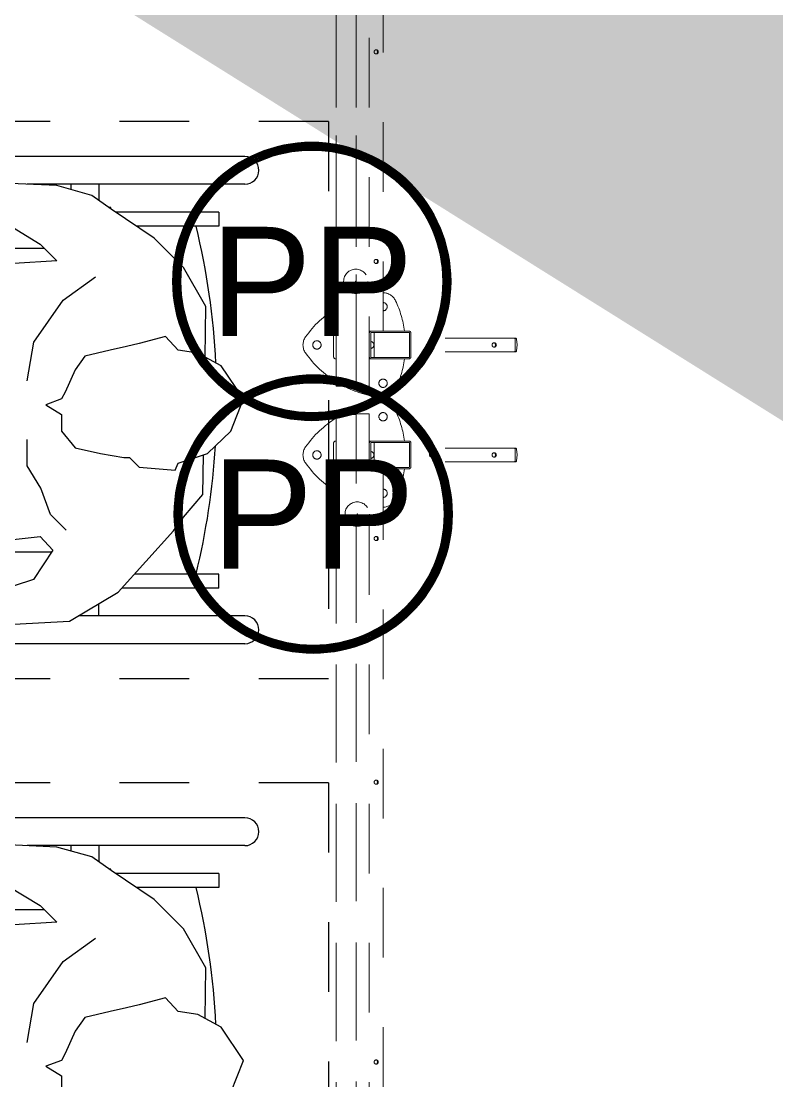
# Model space of a CAD drawing. Header units: millimetres. Extents: x 27226 to 29883, y -11902 to -11358.
# Drawn here: x 27257.012 to 27258.098, y -11885.133 to -11883.611 of the extents above; entities that cross this region are included whole.
import ezdxf
from ezdxf.enums import TextEntityAlignment as Align

# ---------------------------------------------------------------- set-up
doc = ezdxf.new("R2010")
doc.units = ezdxf.units.MM
doc.header["$MEASUREMENT"] = 0
for name, pattern in [('ACAD_ISO03W100', [30, 12, -18]), ('AXES', [50.800000000000004, 31.75, -6.35, 6.35, -6.35]), ('FANTOME', [2.5, 1.25, -0.25, 0.25, -0.25, 0.25, -0.25])]:
    doc.linetypes.add(name, pattern=pattern)
for name, color, linetype, lineweight in [('Ar2-Maçon', 7, 'Continuous', 35), ('CO', 5, 'Continuous', 15), ('TF', 11, 'FANTOME', 15), ('TR', 250, 'Continuous', 15), ('TROUS PLATINES PERCE', 10, 'Continuous', 15), ('TXT', 250, 'Continuous', 15), ('TXT PLATINE PERCEE', 10, 'Continuous', 15), ('VP 320', 15, 'FANTOME', 15)]:
    doc.layers.add(name, color=color, linetype=linetype, lineweight=lineweight)
for name, color, linetype in [('attribut', 7, 'Continuous'), ('EMPLACEMENT 800 x 1300', 252, 'ACAD_ISO03W100'), ('FAUTEUIL_ROULANT', 252, 'Continuous'), ('SILHOUETTE_HANDICAPE', 31, 'Continuous')]:
    doc.layers.add(name, color=color, linetype=linetype)
doc.styles.add('ARIAL', font='arial.ttf')
doc.styles.add('CALIBRI', font='calibri.ttf')
doc.styles.add('ROMANS', font='romans.shx')
doc.dimstyles.get("Standard").update_dxf_attribs({"dimscale": 50, "dimtxt": 2.5, "dimasz": 2.5, "dimexe": 0.18, "dimexo": 0.0625, "dimgap": 0.8, "dimtad": 1, "dimdsep": 46, "dimtxsty": 'CALIBRI', "dimblk": 'ARCHTICK', "dimcen": 0.09, "dimadec": 0, "dimazin": 0, "dimtfac": 1, "dimtdec": 4, "dimtofl": 0, "dimtmove": 0, "dimatfit": 3, "dimfxl": 1, "dimtolj": 1, "dimarcsym": 0})

# ---------------------------------------------------------------- blocks, each defined once
blk = doc.blocks.new('_ARCHTICK')
at = {"color": 0, "linetype": 'ByBlock', "const_width": 0.15}
blk.add_lwpolyline([(-0.5, -0.5), (0.5, 0.5)], dxfattribs=at)
blk = doc.blocks.new('Ptfr250d')
at = {"layer": 'TF'}
for p, q in [((-23.15778677716935, 438.000014051795), (-23.15778677716935, 404.000012204051)), ((-19.44064741388047, 441.0000126808882), (-20.1504642273494, 441.0000126808882)), ((31.10591302260673, 441.0000126808882), (28.11321968778884, 441.0000126808882)), ((28.11321968778884, 438.000014051795), (28.11321968778884, 404.000012204051)), ((30.1083510611943, 438.000014051795), (30.1083510611943, 404.000012204051)), ((84.97437256023022, 441.0000126808882), (31.10591302260673, 441.0000126808882)), ((84.97437256023022, 439.0000123530626), (31.10591302260673, 439.0000123530626)), ((34.98384336575782, 404.000012204051), (34.98384336575782, 438.000014051795)), ((85.97193638428962, 404.000012204051), (85.97193638428962, 438.000014051795)), ((87.96706496372553, 404.000012204051), (87.96706496372553, 438.000014051795)), ((237.354208776801, 431.0000129044056), (87.96706496372553, 431.0000129044056)), ((87.96706496372553, 428.5000129602849), (87.96706496372553, 413.5000132955611)), ((237.3890774939946, 431.0000129044056), (237.354208776801, 431.0000129044056)), ((237.3890774939946, 431.0000129044056), (238.1575005744389, 431.0000129044056)), ((237.5285970662526, 413.0000127479434), (237.5285970662526, 429.0000135079026)), ((237.5285970662526, 428.5000129602849), (237.5285970662526, 413.5000132955611)), ((240.8212917540941, 421.000013127923), (239.722435424178, 429.4686047360301)), ((237.354208776801, 411.0000133514404), (87.96706496372553, 411.0000133514404)), ((237.354208776801, 411.0000133514404), (237.3890774939946, 411.0000133514404)), ((238.1575005744389, 411.0000133514404), (237.3890774939946, 411.0000133514404)), ((238.1575005744389, 411.0000133514404), (238.4624975417528, 411.0568882897496)), ((239.722435424178, 412.5314215198159), (240.8212917540941, 421.000013127923)), ((-19.44064741388047, 401.0000135749578), (-20.1504642273494, 401.0000135749578)), ((28.11321968778884, 401.0000135749578), (30.60713017925536, 401.0000135749578)), ((30.60713017925536, 401.0000135749578), (45.57059312805268, 401.0000135749578)), ((31.10591302260673, 403.0000139027834), (84.97437256023022, 403.0000139027834)), ((31.10591302260673, 401.0000135749578), (84.97437256023022, 401.0000135749578)), ((47.89620245441711, -401.0000135749578), (47.89620245441711, 401.0000135749578)), ((-23.15778677716935, -403.999974951148), (-23.15778677716935, -438.000014051795)), ((-19.44064741388047, -401.0000135749578), (-20.1504642273494, -401.0000135749578)), ((28.11321968778884, -401.0000135749578), (30.60713017925536, -401.0000135749578)), ((28.11321968778884, -403.999974951148), (28.11321968778884, -438.000014051795)), ((30.1083510611943, -403.999974951148), (30.1083510611943, -438.000014051795)), ((30.60713017925536, -401.0000135749578), (45.57059312805268, -401.0000135749578)), ((84.97437256023022, -401.0000135749578), (31.10591302260673, -401.0000135749578)), ((84.97437256023022, -402.9999878257513), (31.10591302260673, -402.9999878257513)), ((34.98384336575782, -438.000014051795), (34.98384336575782, -403.999974951148)), ((85.97193638428962, -438.000014051795), (85.97193638428962, -403.999974951148)), ((87.96706496372553, -438.000014051795), (87.96706496372553, -403.999974951148)), ((237.354208776801, -411.0000040382147), (87.96706496372553, -411.0000040382147)), ((87.96706496372553, -413.5000016540289), (87.96706496372553, -428.4999873489141)), ((237.3890774939946, -411.0000040382147), (237.354208776801, -411.0000040382147)), ((237.3890774939946, -411.0000040382147), (238.1575005744389, -411.0000040382147)), ((237.5285970662526, -429.0000107139349), (237.5285970662526, -412.9999782890081)), ((237.5285970662526, -413.5000016540289), (237.5285970662526, -428.4999873489141)), ((240.8212917540941, -420.9999945014715), (239.722435424178, -412.531366571784)), ((239.722435424178, -429.4685628265142), (240.8212917540941, -420.9999945014715)), ((-19.44064741388047, -440.9999754279852), (-20.1504642273494, -440.9999754279852)), ((31.10591302260673, -440.9999754279852), (28.11321968778884, -440.9999754279852)), ((31.10591302260673, -439.0000011771917), (84.97437256023022, -439.0000011771917)), ((31.10591302260673, -440.9999754279852), (84.97437256023022, -440.9999754279852)), ((237.354208776801, -430.9999849647284), (87.96706496372553, -430.9999849647284)), ((237.354208776801, -430.9999849647284), (237.3890774939946, -430.9999849647284)), ((238.1575005744389, -430.9999849647284), (237.3890774939946, -430.9999849647284)), ((238.1575005744389, -430.9999849647284), (238.4624975417528, -430.9431221336126))]:
    blk.add_line(p, q, dxfattribs=at)
at = {"layer": 'TF', "flags": 128}
for points in [[(238.5370629523686, 430.942720733583), (238.4850429986409, 430.9638794511557), (238.1575005744389, 431.0000129044056)], [(238.4691583608083, 411.0329104587436), (238.4131299947194, 411.022063344717), (238.1575005744389, 411.0000133514404)], [(238.5370629523686, -411.0572841018438), (238.4850429986409, -411.0361244529486), (238.1575005744389, -411.0000040382147)], [(238.4691583608083, -430.9670832008123), (238.4131299947194, -430.9779312461615), (238.1575005744389, -430.9999849647284)]]:
    blk.add_lwpolyline(points, dxfattribs=at)
at = {"layer": 'TF'}
for centre, radius in [((47.84221334203903, 476.000013127923), 5.999999999999091), ((-47.15778665796279, 421.000013127923), 6.000000000000909), ((117.89555954768, 421.0057379266964), 3.094275690258397), ((207.6032412119039, 421.0057354877099), 3.094278127568183), ((38.09441293315103, 300.9984963303887), 2.99824499934328), ((38.09441293315103, -0.001510166517618927), 2.99824499934328), ((38.09441814115416, -301.001478538119), 2.998250191957049), ((-47.15778665796279, -420.999986872077), 6.000000000000909), ((117.8954652824978, -420.9942690467069), 3.094252868864014), ((207.6031469470036, -420.9942714858444), 3.09425530642671), ((47.84221334203903, -475.999986872077), 5.999999999999091)]:
    blk.add_circle(centre, radius, dxfattribs=at)
for centre, radius, start, end in [((59.38695163709599, 346.5136469819117), 150, 95.09490242047605, 117.1381723862478), ((47.84221334203903, 476.000013127923), 20.0000000000001, 25.02899948761648, 95.09490242047585), ((59.38695163709599, 346.5136469819117), 149.9999999999997, 121.6748948636945, 145.0422632232515), ((-69.94997655185944, 421.000013127923), 149.9999999999997, 7.662255660765396, 25.02899948761548), ((-47.15778665796279, 421.000013127923), 19.99999999999974, 145.0422632232491, 214.9577367767517), ((31.10957039226378, 438.0036619879102), 2.996352925084079, 90.06993565272388, 180.0697552658818), ((31.10712850418349, 438.0012349035223), 0.998778189141509, 90.06972717508636, 180.0700352386218), ((84.97071539048011, 438.0036631175244), 2.996351795227577, 359.9302231074886, 89.9300681435497), ((84.97315580511349, 438.0012317727105), 0.998781321503175, 359.9301445823353, 89.93019998609037), ((228.4373332527684, 429.1219311952518), 9.112511180642459, 356.0865879627304, 11.89385559521859), ((230.2563433600735, 429.4975686190846), 7.289254766825269, 356.0860207375228, 11.89493482660563), ((238.4011820223332, 429.0254592267847), 1.393588351790043, 18.54134048819756, 94.76708125416175), ((238.0039593823458, 429.3000191346109), 1.727040231043629, 6.654138344273612, 72.02027323132411), ((29.84221334203903, 421.000013127923), 4.999999999999729, 0, 86.94886074258737), ((29.84221334203903, 421.000013127923), 5.000000000000183, 273.0511392574115, 0), ((117.7836297931372, 421.000013127923), 3.100005367035708, 270.1057282903133, 89.89427170968672), ((115.4361099697326, 421.000013127923), 4.256411690535451, 314.522499623098, 45.47750037690204), ((115.5406678025556, 421.000013127923), 4.256480599138381, 315.1312566879722, 44.86874331202781), ((207.4920726246692, 421.000013127923), 3.100004061177104, 270.091721037434, 89.90827896256604), ((205.1437535655659, 421.000013127923), 4.256445921819279, 314.5229681515938, 45.47703184840621), ((205.2483482063144, 421.000013127923), 4.256483831055556, 315.1312999933547, 44.86870000664523), ((228.4373332527684, 412.8780950605942), 9.112511180642459, 348.1061444047814, 3.913412037269588), ((230.2563433600735, 412.5024576367614), 7.289254766825285, 348.1050651733944, 3.913979262477201), ((238.401182022335, 412.9745670290595), 1.393588351788963, 265.2329187457575, 341.4586595117846), ((238.0967261552287, 412.6443521115471), 1.629058038475716, 282.9752053914579, 354.9122503702181), ((59.38695163709644, 495.4863792739325), 149.9999999999999, 214.9577367767509, 238.3251051363073), ((31.10957039226378, 403.9963642679359), 2.996352925084079, 179.9302447341182, 269.9300643472761), ((31.10712850418349, 403.9987913523219), 0.9987781891415087, 179.9299647613782, 269.9302728249136), ((-69.94997655185944, 421.000013127923), 149.9999999999997, 334.9710005123839, 352.3377443392346), ((84.97315580511349, 403.9987944831355), 0.9987813215031748, 270.0698000139096, 0.06985541766467245), ((84.97071539048011, 403.9963631383216), 2.996351795227577, 270.0699318564503, 0.06977689251134753), ((47.84221334203903, 366.000013127923), 5.999999999999939, 0, 89.48444660137591), ((47.84221334203903, 366.000013127923), 5.999999999999939, 270.515553398624, 0), ((47.84221334203903, 366.000013127923), 20.00000000000004, 270.154664120317, 334.9710005123835), ((37.97934693539537, 301.0000120848417), 3.000006321434556, 270.0931773803176, 89.90682261968246), ((35.63103946135379, 301.0000120848417), 4.256418029395657, 317.0282608863544, 42.97173911364568), ((35.73648067957583, 301.0009709509359), 4.255188585212874, 359.9871391040915, 42.21118262639413), ((35.73643302536766, 300.9990716086231), 4.255236236979357, 317.7890650756778, 0.01271345676268083), ((37.97936560727976, 9.313225746154785e-06), 2.999995115271368, 270.0928211205805, 89.90717887941942), ((35.63028908007254, 9.313225746154785e-06), 4.256974723525346, 317.0350350828833, 42.9649649171209), ((35.736559957606, 0.0009875955183815677), 4.255109312443155, 359.9868272603539, 42.21159473352932), ((35.736559957606, -0.0009689690687082475), 4.255109312443088, 317.7884052664707, 0.01317273964607499), ((37.97931581561716, -300.9999897330999), 3.000024998631203, 270.0937711400292, 89.90622885997084), ((35.63034067278932, -300.9999897330999), 4.256916657709859, 317.0348553371568, 42.96514466284325), ((35.73649667372956, -300.9990060767923), 4.255172597555851, 359.986755095327, 42.21126584773927), ((35.73611548190638, -301.0008263072887), 4.255553757913087, 317.790715617848, 0.01126343909605157), ((47.84221334203903, -365.999986872077), 20.00000000000004, 25.02899948761648, 89.84533587968171), ((47.84221334203903, -365.999986872077), 6.000000000000166, 0, 89.48444660137591), ((-69.94997655185944, -420.999986872077), 149.9999999999999, 7.662255660765372, 25.02899948761604), ((59.38695163709599, -495.4863530180883), 149.9999999999999, 121.6748948636945, 145.0422632232516), ((47.84221334203903, -365.999986872077), 5.999999999999939, 270.515553398624, 0), ((-47.15778665796279, -420.999986872077), 19.99999999999968, 145.0422632232483, 214.9577367767517), ((31.10951490606203, -403.9963088710902), 2.996297461066778, 90.06887592861672, 180.0701035093519), ((31.10713181243045, -403.9987685619344), 0.9987814798145145, 90.0699167253891, 180.0692053553201), ((84.97077087664002, -403.996307741525), 2.99629633126132, 359.9298748644271, 89.93112786729307), ((84.973152496681, -403.9987716929718), 0.9987846124040053, 359.9309744753935, 89.9300104260987), ((29.84221334203903, -420.999986872077), 5.000000000000069, 0, 86.94886074258848), ((29.84221334203903, -420.999986872077), 4.999999999999842, 273.0511392574126, 0), ((117.7836596850648, -420.9999945014715), 3.09998319314631, 270.105176564794, 89.89482343520608), ((115.4361334386049, -420.9999945014715), 4.256391748383196, 314.522320532428, 45.47767946757207), ((115.5407329807185, -420.9999945014715), 4.256433420444042, 315.1306510494969, 44.86934895050307), ((207.4913421594501, -420.9999945014715), 3.099983197717331, 270.1052225782289, 89.89477742177105), ((205.1437770355933, -420.9999945014715), 4.256425978748312, 314.5227890534738, 45.47721094652626), ((205.2484133849412, -420.9999945014715), 4.256436651998477, 315.1306943514188, 44.86930564858556), ((228.4376768065758, -412.8780612034352), 9.112169944194687, 356.0863011686664, 11.89414979764627), ((230.2566209937977, -412.5024227000067), 7.288977813281008, 356.0858680246323, 11.89518755999998), ((238.4015848240397, -412.9739792391883), 1.393037071016827, 18.52583040428194, 94.7855971856954), ((238.0040480315074, -412.6999169210103), 1.726947446932728, 6.653133307518029, 72.02236636821841), ((59.38695163709599, -346.5136207260675), 149.9999999999997, 214.9577367767509, 238.3251051363075), ((31.10954884731473, -438.0036462728294), 2.996331361058134, 179.9305447357375, 269.930475826306), ((31.10713181243227, -438.0012204410086), 0.9987814798143984, 179.9307946447842, 269.9300832745587), ((-69.94997655185944, -420.999986872077), 149.9999999999997, 334.9710005123839, 352.3377443392346), ((84.973152496681, -438.0012173099713), 0.998784612404005, 270.0699895739013, 0.06902552460645131), ((84.97073693549464, -438.0036474025146), 2.996330231131746, 270.0695203760047, 0.06947689229260795), ((228.4371745905592, -429.121892767238), 9.112668598214437, 348.106285477106, 3.913263556586778), ((230.2563714506105, -429.4975488946329), 7.289225586168476, 348.1050828502389, 3.913861565130446), ((238.4015937715467, -429.026051258068), 1.39299646788136, 265.2138936877679, 341.4779955136584), ((238.0966867543593, -429.3556271636699), 1.629097238279951, 282.9763097794481, 354.9123913646161), ((59.38695163709599, -346.5136207260675), 149.9999999999999, 242.8618276137545, 264.9050975795255), ((47.84221334203903, -475.999986872077), 19.99999999999999, 264.9050975795237, 334.9710005123835)]:
    blk.add_arc(centre, radius, start, end, dxfattribs=at)
for centre, major_axis, ratio, start_param, end_param in [((-20.1504609637168, 438.000013127923), (-3.007325694243264, 5.524185229775388e-16), 0.9975640502599081, 4.712388980384704, 6.283185307179586), ((33.98140153266559, 438.000013127923), (-1.002441898081088, 1.841395076591796e-16), 0.9975640502597947, 3.141592653588884, 4.712388980384704), ((-20.1504609637168, 404.000013127923), (-3.007325694243264, 5.524185229775388e-16), 0.9975640502598703, 0, 1.570796326794897), ((33.98140153266559, 404.000013127923), (-1.002441898081088, 1.841395076591796e-16), 0.9975640502599081, 1.570796326794897, 3.141592653588884), ((-20.1504609637168, -403.999986872077), (-3.007325694243264, 5.524185229775388e-16), 0.9975640502599081, 4.712388980384704, 6.283185307179586), ((33.98140153266559, -403.999986872077), (-1.002441898081088, 1.841395076591796e-16), 0.9975640502599081, 3.141592653588884, 4.712388980384704), ((-20.1504609637168, -437.999986872077), (-3.007325694243264, 5.524185229775388e-16), 0.9975640502599081, 0, 1.570796326794897), ((33.98140153266559, -437.999986872077), (-1.002441898081088, 1.841395076591796e-16), 0.9975640502599081, 1.570796326794897, 3.141592653588884)]:
    blk.add_ellipse(centre, major_axis=major_axis, ratio=ratio, start_param=start_param, end_param=end_param, dxfattribs=at)
at = {"layer": 'VP 320'}
for p, q in [((-19.44064741388047, 480.0000134855509), (-19.44064741388047, -480.0000097602606)), ((-19.37786882177261, 480.0000134855509), (-19.44064741388047, 480.0000134855509)), ((-19.37786882177261, -480.0000097602606), (-19.37786882177261, 480.0000134855509)), ((9.096722850647893, 480.0000134855509), (-19.37786882177261, 480.0000134855509)), ((-19.37786882177261, 480.0000134855509), (-19.37786882177261, 479.1000131517649)), ((-19.37786882177261, 479.1000131517649), (-19.37786882177261, -479.0999796241522)), ((-19.37786882177261, 479.1000131517649), (9.096722850647893, 479.1000131517649)), ((9.096722850647893, 480.0000134855509), (9.096722850647893, -480.0000097602606)), ((9.159501442759392, 480.0000134855509), (9.096722850647893, 480.0000134855509)), ((9.096722850647893, 479.1000131517649), (9.096722850647893, 480.0000134855509)), ((9.096722850647893, -479.0999796241522), (9.096722850647893, 479.1000131517649)), ((9.159501442759392, -480.0000097602606), (9.159501442759392, 480.0000134855509)), ((9.159501442759392, 480.0000134855509), (28.11321968778884, 480.0000134855509)), ((28.11321968778884, -480.0000097602606), (28.11321968778884, 480.0000134855509)), ((-19.44064741388047, -480.0000097602606), (-19.37786882177261, -480.0000097602606)), ((9.096722850647893, -479.0999796241522), (-19.37786882177261, -479.0999796241522)), ((-19.37786882177261, -479.0999796241522), (-19.37786882177261, -480.0000097602606)), ((-19.37786882177261, -480.0000097602606), (9.096722850647893, -480.0000097602606)), ((9.096722850647893, -480.0000097602606), (9.096722850647893, -479.0999796241522)), ((9.096722850647893, -480.0000097602606), (9.159501442759392, -480.0000097602606)), ((9.159501442759392, -480.0000097602606), (28.11321968778884, -480.0000097602606))]:
    blk.add_line(p, q, dxfattribs=at)
at = {"layer": 'attribut', "style": 'ROMANS', "flags": 3}
for tag, p in [('ORDRE', (247.8962024544171, 0)), ('TYPE', (147.8962024544171, 0))]:
    blk.add_attdef(tag, text='', height=50, rotation=90, dxfattribs=at).set_placement(p, align=Align.CENTER)
blk = doc.blocks.new('Ptfr350d')
at = {"layer": 'TF'}
for p, q in [((-23.15778677716844, 688.000014051795), (-23.15778677716844, 654.000012204051)), ((-19.44064741387956, 691.0000126808882), (-20.15046422734849, 691.0000126808882)), ((31.10591302260764, 691.0000126808882), (28.11321968778975, 691.0000126808882)), ((28.11321968778975, 688.000014051795), (28.11321968778975, 654.000012204051)), ((30.10835106119521, 688.000014051795), (30.10835106119521, 654.000012204051)), ((84.97437256023295, 691.0000126808882), (31.10591302260764, 691.0000126808882)), ((84.97437256023295, 689.0000123530626), (31.10591302260764, 689.0000123530626)), ((34.98384336575873, 654.000012204051), (34.98384336575873, 688.000014051795)), ((85.97193638429053, 654.000012204051), (85.97193638429053, 688.000014051795)), ((87.96706496372826, 654.000012204051), (87.96706496372826, 688.000014051795)), ((237.3542087768019, 681.0000129044056), (87.96706496372826, 681.0000129044056)), ((87.96706496372826, 678.500012960285), (87.96706496372826, 663.5000132955611)), ((237.3890774939955, 681.0000129044056), (237.3542087768019, 681.0000129044056)), ((237.3890774939955, 681.0000129044056), (238.1575005744398, 681.0000129044056)), ((237.5285970662535, 663.0000127479434), (237.5285970662535, 679.0000135079026)), ((237.5285970662535, 678.500012960285), (237.5285970662535, 663.5000132955611)), ((240.8212917540968, 671.000013127923), (239.7224354241789, 679.4686047360301)), ((239.7224354241789, 662.5314215198159), (240.8212917540968, 671.000013127923)), ((237.3542087768019, 661.0000133514404), (87.96706496372826, 661.0000133514404)), ((237.3542087768019, 661.0000133514404), (237.3890774939955, 661.0000133514404)), ((238.1575005744398, 661.0000133514404), (237.3890774939955, 661.0000133514404)), ((238.1575005744398, 661.0000133514404), (238.4624975417555, 661.0568882897496)), ((-19.44064741387956, 651.0000135749578), (-20.15046422734849, 651.0000135749578)), ((28.11321968778975, 651.0000135749578), (30.60713017925627, 651.0000135749578)), ((30.60713017925627, 651.0000135749578), (45.57059312805541, 651.0000135749578)), ((31.10591302260764, 653.0000139027834), (84.97437256023295, 653.0000139027834)), ((31.10591302260764, 651.0000135749578), (84.97437256023295, 651.0000135749578)), ((47.89620245441802, -651.0000135749578), (47.89620245441802, 651.0000135749578)), ((-23.15778677716844, -654.0000345557928), (-23.15778677716844, -687.9999544471502)), ((-19.44064741387956, -651.0000135749578), (-20.15046422734849, -651.0000135749578)), ((28.11321968778975, -651.0000135749578), (30.60713017925627, -651.0000135749578)), ((28.11321968778975, -654.0000345557928), (28.11321968778975, -687.9999544471502)), ((30.10835106119521, -654.0000345557928), (30.10835106119521, -687.9999544471502)), ((30.60713017925627, -651.0000135749578), (45.57059312805541, -651.0000135749578)), ((84.97437256023295, -651.0000135749578), (31.10591302260764, -651.0000135749578)), ((84.97437256023295, -652.9999878257513), (31.10591302260764, -652.9999878257513)), ((34.98384336575873, -687.9999544471502), (34.98384336575873, -654.0000345557928)), ((85.97193638429053, -687.9999544471502), (85.97193638429053, -654.0000345557928)), ((87.96706496372826, -687.9999544471502), (87.96706496372826, -654.0000345557928)), ((237.3542087768019, -661.0000040382147), (87.96706496372826, -661.0000040382147)), ((87.96706496372826, -663.4999420493841), (87.96706496372826, -678.4999277442694)), ((237.3890774939955, -661.0000040382147), (237.3542087768019, -661.0000040382147)), ((237.3890774939955, -661.0000040382147), (238.1575005744398, -661.0000040382147)), ((237.5285970662535, -679.0000107139349), (237.5285970662535, -662.9999782890081)), ((237.5285970662535, -663.4999420493841), (237.5285970662535, -678.4999277442694)), ((240.8212917540968, -670.9999945014715), (239.7224354241789, -662.531366571784)), ((237.3542087768019, -680.9999849647284), (87.96706496372826, -680.9999849647284)), ((237.3542087768019, -680.9999849647284), (237.3890774939955, -680.9999849647284)), ((238.1575005744398, -680.9999849647284), (237.3890774939955, -680.9999849647284)), ((238.1575005744398, -680.9999849647284), (238.4624975417555, -680.9431221336126)), ((239.7224354241789, -679.468622431159), (240.8212917540968, -670.9999945014715)), ((-19.44064741387956, -690.9999754279852), (-20.15046422734849, -690.9999754279852)), ((31.10591302260764, -690.9999754279852), (28.11321968778975, -690.9999754279852)), ((31.10591302260764, -689.0000011771917), (84.97437256023295, -689.0000011771917)), ((31.10591302260764, -690.9999754279852), (84.97437256023295, -690.9999754279852))]:
    blk.add_line(p, q, dxfattribs=at)
at = {"layer": 'TF', "flags": 128}
for points in [[(238.5370629523695, 680.942720733583), (238.4850429986418, 680.9638794511557), (238.1575005744398, 681.0000129044056)], [(238.4691583608092, 661.0329104587436), (238.4131299947203, 661.022063344717), (238.1575005744398, 661.0000133514404)], [(238.5370629523695, -661.0572244971991), (238.4850429986418, -661.0361244529486), (238.1575005744398, -661.0000040382147)], [(238.4691583608092, -680.9670832008123), (238.4131299947203, -680.9779312461615), (238.1575005744398, -680.9999849647284)]]:
    blk.add_lwpolyline(points, dxfattribs=at)
at = {"layer": 'TF'}
for centre, radius in [((47.84221334203994, 726.0000131279212), 6), ((-47.15778665796006, 671.0000131279212), 5.999999999999545), ((117.8955595476809, 671.0057379266964), 3.094275690258625), ((207.6032412119066, 671.0057354877081), 3.09427812756841), ((38.09441293315376, 550.9984963303887), 2.99824499934419), ((38.09441293315376, 200.9984948402725), 2.99824499934419), ((38.09440772563266, -201.001516044711), 2.998239807526275), ((38.09440772247126, -551.0014803708018), 2.99823977418466), ((-47.15778665796006, -670.9999868720788), 5.999999999999545), ((117.8958065803336, -670.994286485793), 3.094330094545795), ((207.6034882438171, -670.9942889243848), 3.094332531198169), ((47.84221334203994, -725.9999868720788), 6)]:
    blk.add_circle(centre, radius, dxfattribs=at)
for centre, radius, start, end in [((59.38695163709872, 596.5136469819117), 150, 95.09490242047605, 117.1381723862478), ((47.84221334203994, 726.0000131279212), 20.00000000000014, 25.02899948761648, 95.09490242047713), ((-69.94997655185648, 671.0000131279212), 150.0000000000001, 7.662255660765361, 25.028999487616), ((59.38695163709872, 596.5136469819117), 150.0000000000001, 121.6748948636947, 145.0422632232516), ((31.10957039226651, 688.0036619879083), 2.99635292508392, 90.0699356527326, 180.0697552658818), ((31.10712850418622, 688.0012349035205), 0.9987781891425133, 90.06972717511245, 180.0700352386217), ((84.97071539048284, 688.0036631175226), 2.996351795228446, 359.9302231074887, 89.93006814354975), ((84.97315580511622, 688.0012317727105), 0.9987813215006293, 359.9301445822308, 89.93019998619447), ((-47.15778665796006, 671.0000131279212), 20.00000000000005, 145.0422632232498, 214.9577367767509), ((29.84221334203994, 671.0000131279212), 5, 0, 86.94886074258329), ((29.84221334203994, 671.0000131279212), 5.000000000000093, 273.0511392574167, 0), ((117.7836297931399, 671.0000131279212), 3.100005367035708, 270.1057282903217, 89.8942717096783), ((115.4361099697371, 671.0000131279212), 4.256411690533219, 314.5224996230674, 45.4775003769326), ((115.5406678025602, 671.0000131279212), 4.256480599137172, 315.1312566879549, 44.86874331204508), ((207.4920726246701, 671.0000131279212), 3.100004061177104, 270.0917210374255, 89.90827896257444), ((205.1437535655687, 671.0000131279212), 4.256445921820236, 314.5229681516069, 45.47703184839312), ((205.2483482063171, 671.0000131279212), 4.256483831054347, 315.1312999933374, 44.86870000666251), ((228.4373332528494, 679.1219311952555), 9.112511180563443, 356.086587962662, 11.89385559528814), ((230.2563433601345, 679.4975686190865), 7.289254766766569, 356.0860207374626, 11.89493482667343), ((238.4011820223377, 679.0254592267866), 1.393588351788699, 18.54134048821539, 94.76708125422385), ((238.003959382354, 679.3000191346146), 1.727040231034336, 6.654138344127007, 72.0202732315079), ((59.38695163709872, 745.4863792739325), 150.0000000000001, 214.9577367767509, 238.3251051363073), ((228.4373332528494, 662.8780950605887), 9.112511180563443, 348.1061444047119, 3.91341203733797), ((230.2563433601326, 662.5024576367559), 7.289254766767932, 348.1050651733287, 3.913979262536716), ((238.4011820223377, 662.9745670290595), 1.393588351788605, 265.2329187457761, 341.4586595117846), ((238.0967261552296, 662.644352111547), 1.629058038474906, 282.9752053915046, 354.9122503702154), ((31.10957039226651, 653.996364267934), 2.996352925084079, 179.9302447341182, 269.9300643472674), ((31.10712850418622, 653.9987913523237), 0.9987781891427406, 179.9299647613783, 269.9302728248875), ((-69.94997655185648, 671.0000131279212), 150.0000000000001, 334.971000512384, 352.3377443392346), ((84.97071539048284, 653.9963631383198), 2.996351795227991, 270.0699318564416, 0.06977689251133692), ((84.97315580511622, 653.9987944831319), 0.9987813215009032, 270.0698000138838, 0.06985541776917897), ((47.84221334203994, 616.0000131279212), 6.000000000000056, 0, 89.48444660137157), ((47.84221334203994, 616.0000131279212), 6, 270.5155533986284, 0), ((47.84221334203994, 616.0000131279212), 20.00000000000004, 270.154664120317, 334.9710005123835), ((37.97934693539628, 551.0000120848399), 3.000006321434786, 270.0931773803436, 89.9068226196564), ((35.63103946150204, 551.0000120848399), 4.256418029288517, 317.0282608850108, 42.97173911498924), ((35.73648067956401, 551.0009709509304), 4.255188585228322, 359.9871391041651, 42.21118262630456), ((35.73643302535402, 550.9990716086268), 4.255236236995089, 317.7890650757715, 0.01271345668915645), ((37.97936560728249, 201.0000143200141), 2.999995115271597, 270.0928211205979, 89.90717887940205), ((35.63028908021897, 201.0000143200141), 4.256974723419347, 317.0350350815484, 42.96496491844743), ((35.73655995759054, 201.0009926023031), 4.255109312460416, 359.9868272604275, 42.21159473344143), ((35.73655995759236, 200.9990360377251), 4.255109312459131, 317.7884052665685, 0.01317273957254671), ((37.9793656073316, -200.9999956935662), 2.999995115271518, 270.0928211196686, 89.90717888033134), ((35.63029483075206, -200.9999956935662), 4.256970515350149, 317.0349823308185, 42.96501766918151), ((35.73662323957888, -200.9989929834974), 4.255046029241239, 359.9868994347344, 42.21192361719775), ((35.73649667371774, -201.0009495475442), 4.255172597571602, 317.7887341523503, 0.01324490459950176), ((37.97928131887511, -550.9999897331018), 3.000025055287635, 270.0944299729386, 89.90557002706143), ((35.63040293566974, -550.9999897331018), 4.256871095911946, 317.0342841727123, 42.96571582728355), ((35.73674972683057, -550.9989680194794), 4.254919553432281, 359.9862418365017, 42.21258121545914), ((35.73649673862656, -551.0009138296846), 4.255172519309943, 317.788734013177, 0.01244293485963966), ((47.84221334203994, -615.9999868720788), 20.00000000000004, 25.02899948761648, 89.84533587968171), ((-69.94997655185671, -670.9999868720788), 150.0000000000002, 7.66225566076535, 25.02899948761604), ((59.38695163709872, -745.4863530180883), 150, 121.6748948636947, 145.0422632232516), ((47.84221334203994, -615.9999868720788), 6, 0, 89.48444660137157), ((47.84221334203994, -615.9999868720788), 6, 270.5155533986284, 0), ((31.1094890009399, -653.9962831026733), 2.99627166163652, 90.06838115426326, 180.0717366485173), ((31.1071669495459, -653.9988036854247), 0.9988166467712082, 90.07192985876085, 180.0706072484889), ((84.97079678195678, -653.996281972948), 2.996270531673824, 359.9282417213942, 89.9316226455057), ((84.97311736081156, -653.9988068151015), 0.9988197780432125, 359.9295725022577, 89.92799737272188), ((-47.15778665796006, -670.9999868720788), 19.99999999999992, 145.0422632232498, 214.9577367767509), ((29.84221334203994, -670.9999868720788), 5, 0, 86.94886074258329), ((117.7842884362317, -670.9999945014733), 3.100041707290519, 270.0935538190606, 89.90644618093935), ((115.4360365207458, -670.9999945014733), 4.256459706493548, 314.5232506838355, 45.4767493161645), ((115.5405655775785, -670.9999945014733), 4.256552063592838, 315.1322407697519, 44.86775923024812), ((207.4919734004425, -670.9999945014733), 3.100041707290079, 270.0935538140766, 89.90644618592337), ((205.1436801134705, -670.9999945014733), 4.256493940415343, 314.5237192308658, 45.4762807691342), ((205.2482459798166, -670.9999945014733), 4.256555296642706, 315.1322840880964, 44.86771591190367), ((228.4381346618202, -662.8780144369339), 9.111712280440837, 356.0861852016126, 11.89445542352798), ((230.256371450675, -662.5024401083083), 7.289225586104831, 356.0861384348066, 11.89491714983703), ((238.4027408617212, -662.9722223009376), 1.391383308836603, 18.47235598920342, 94.83907160083263), ((238.003833179263, -662.700016864881), 1.727165526009734, 6.653636717463121, 72.01722057354733), ((59.38695163709872, -596.5136207260675), 150, 214.9577367767509, 238.3251051363073), ((29.84221334203994, -670.9999868720788), 5, 273.0511392574167, 0), ((228.4378493047689, -679.1219250033118), 9.112001725919948, 348.1056094445632, 3.914129238949238), ((230.256371450675, -679.4975488946384), 7.289225586104831, 348.1050828501629, 3.913861565193376), ((238.4004790697427, -679.0243292458417), 1.394620033398825, 265.2654325801008, 341.4231398298759), ((238.0967081983208, -679.3556458412186), 1.629074222583426, 282.97572234559, 354.9129787984723), ((31.10960879841787, -688.0035863954035), 2.996391311784871, 179.9305513413878, 269.9293308558253), ((31.10721659706087, -688.0011357933636), 0.998866234447465, 179.9322370048069, 269.9252258880611), ((-69.94997655185671, -670.9999868720788), 150.0000000000002, 334.971000512384, 352.3377443392346), ((84.97067698428054, -688.0035875249687), 2.996390181974095, 270.070665349199, 0.06947028390874961), ((84.97306771212516, -688.0011326624244), 0.9988693670473978, 270.0748469351569, 0.06758318990061755), ((59.38695163709872, -596.5136207260675), 149.9999999999999, 242.8618276137545, 264.9050975795255), ((47.84221334203994, -725.9999868720788), 19.99999999999995, 264.9050975795254, 334.9710005123835)]:
    blk.add_arc(centre, radius, start, end, dxfattribs=at)
for centre, major_axis, ratio, start_param, end_param in [((-20.15046096371589, 688.000013127923), (-3.007325694243264, 5.524185229775388e-16), 0.9975640502598703, 4.712388980384552, 6.283185307179586), ((33.98140153266831, 688.000013127923), (-1.002441898081543, 1.841395076592631e-16), 0.9975640502593421, 3.141592653588884, 4.712388980385611), ((-20.15046096371589, 654.000013127923), (-3.007325694243264, 5.524185229775388e-16), 0.9975640502598703, 0, 1.570796326794897), ((33.98140153266831, 654.000013127923), (-1.002441898081543, 1.841395076592631e-16), 0.9975640502594556, 1.570796326793989, 3.141592653588884), ((-20.15046096371589, -653.999986872077), (-3.007325694243264, 5.524185229775388e-16), 0.9975640502599081, 4.712388980384552, 6.283185307179586), ((33.98140153266831, -653.999986872077), (-1.002441898081543, 1.841395076592631e-16), 0.9975640502594556, 3.141592653588884, 4.712388980385611), ((-20.15046096371589, -687.999986872077), (-3.007325694243264, 5.524185229775388e-16), 0.9975640502599081, 0, 1.570796326794897), ((33.98140153266831, -687.999986872077), (-1.002441898081543, 1.841395076592631e-16), 0.997564050259002, 1.570796326793989, 3.141592653588884)]:
    blk.add_ellipse(centre, major_axis=major_axis, ratio=ratio, start_param=start_param, end_param=end_param, dxfattribs=at)
at = {"layer": 'VP 320'}
for p, q in [((-19.44064741387956, 730.0000134855509), (-19.44064741387956, -730.0000097602606)), ((-19.37786882176988, 730.0000134855509), (-19.44064741387956, 730.0000134855509)), ((-19.37786882176988, -730.0000097602606), (-19.37786882176988, 730.0000134855509)), ((-19.37786882176988, 730.0000134855509), (-19.37786882176988, 729.1000131517649)), ((9.096722850650622, 730.0000134855509), (-19.37786882176988, 730.0000134855509)), ((-19.37786882176988, 729.1000131517649), (-19.37786882176988, -729.0999796241522)), ((-19.37786882176988, 729.1000131517649), (9.096722850650622, 729.1000131517649)), ((9.096722850650622, 730.0000134855509), (9.096722850650622, -730.0000097602606)), ((9.096722850650622, 729.1000131517649), (9.096722850650622, 730.0000134855509)), ((9.159501442760302, 730.0000134855509), (9.096722850650622, 730.0000134855509)), ((9.096722850650622, -729.0999796241522), (9.096722850650622, 729.1000131517649)), ((9.159501442760302, -730.0000097602606), (9.159501442760302, 730.0000134855509)), ((9.159501442760302, 730.0000134855509), (28.11321968778975, 730.0000134855509)), ((28.11321968778975, -730.0000097602606), (28.11321968778975, 730.0000134855509)), ((-19.44064741387956, -730.0000097602606), (-19.37786882176988, -730.0000097602606)), ((9.096722850650622, -729.0999796241522), (-19.37786882176988, -729.0999796241522)), ((-19.37786882176988, -729.0999796241522), (-19.37786882176988, -730.0000097602606)), ((-19.37786882176988, -730.0000097602606), (9.096722850650622, -730.0000097602606)), ((9.096722850650622, -730.0000097602606), (9.096722850650622, -729.0999796241522)), ((9.096722850650622, -730.0000097602606), (9.159501442760302, -730.0000097602606)), ((9.159501442760302, -730.0000097602606), (28.11321968778975, -730.0000097602606))]:
    blk.add_line(p, q, dxfattribs=at)
at = {"layer": 'attribut', "style": 'ROMANS', "flags": 3}
for tag, p in [('ORDRE', (247.896202454418, 0)), ('TYPE', (147.896202454418, 0))]:
    blk.add_attdef(tag, text='', height=50, rotation=90, dxfattribs=at).set_placement(p, align=Align.CENTER)
blk = doc.blocks.new('Perçage Ø35 Pour Platine')
at = {"layer": 'TROUS PLATINES PERCE', "linetype": 'AXES'}
blk.add_circle((-64, 0), 17.5, dxfattribs=at)
at = {"layer": 'TROUS PLATINES PERCE'}
blk.add_point((-64, 0), dxfattribs=at)
blk = doc.blocks.new('FROULDSILH')
at = {"layer": 'EMPLACEMENT 800 x 1300'}
for p, q in [((-1200, 399.9999999999999), (-1200, -400)), ((100, 399.9999999999999), (-1200, 399.9999999999999)), ((100, 399.9999999999999), (100, -400)), ((-1200, -400), (100, -400))]:
    blk.add_line(p, q, dxfattribs=at)
at = {"layer": 'FAUTEUIL_ROULANT'}
for p, q in [((-19.99999999999818, 349.9999999999982), (-479.9999999999982, 349.9999999999983)), ((-644.9803998786247, 332.2270227374576), (-854.9809263831958, 332.2270227374576)), ((-19.99999999999818, 309.9999999999982), (-332.8645612247983, 309.9999999999982)), ((-269.9999999999982, 309.9999999999982), (-269.9999999999982, 302.3461875802732)), ((-229.9999999999982, 309.9999999999982), (-229.9999999999982, 287.0304307306197)), ((-644.9803998786247, 292.2270227374576), (-854.9809263831958, 292.2270227374576)), ((-759.980663130902, 250.0000000000001), (-759.9806631309002, 292.2270227374576)), ((-739.9806631309202, 269.9999999999983), (-739.9806631309202, 292.2270227374576)), ((-516.8211793863702, 270.0000000000001), (-759.980663130902, 269.9999999999983)), ((-57.35110368088135, 269.9999999999982), (-205.5061758993252, 270.0000000000001)), ((-57.35110368088135, 269.9999999999982), (-57.35110368088135, 249.9999999999982)), ((-516.8211793863702, 250.0000000000001), (-1061.905181210701, 250.000000000002)), ((-1061.905181210699, 175.0648481109531), (-1061.905181210699, 250.000000000002)), ((-57.35110368088135, 249.9999999999982), (-176.1638940069806, 249.9999999999982)), ((-516.8211793863684, 230.0000000000001), (-1061.905181210701, 230.000000000002)), ((-976.4846220838717, 157.6060683765192), (-976.4846220838717, 230.000000000002)), ((-896.7921364552931, 168.0025355517866), (-896.7921364552931, 230.000000000002)), ((-753.3456623238526, 167.3308854328172), (-753.3456623238526, 230.000000000002)), ((-1061.905181210701, -90.88607377614403), (-1061.905181210699, 93.0455063713091)), ((-976.4846220838717, -98.0061755627392), (-976.4846220838717, 98.00617556273954)), ((-896.7921364552931, -87.43542226935261), (-896.7921364552931, 80.8148771412636)), ((-753.3456623238526, -68.0448707949198), (-753.3456623238526, 69.99635998904716)), ((-1061.905181210701, -250.0000000000016), (-1061.905181210701, -175.3265615210928)), ((-976.4846220838717, -230.0000000000016), (-976.4846220838717, -175.3757096921943)), ((-896.7921364552931, -230.0000000000016), (-896.7921364552931, -177.8087888956068)), ((-753.3456623238526, -230.0000000000017), (-753.3456623238526, -181.3146754711214)), ((-516.8211793863702, -229.9999999999999), (-1061.905181210701, -230.0000000000016)), ((-516.8211793863702, -249.9999999999999), (-1061.905181210701, -250.0000000000016)), ((-759.980663130902, -249.9999999999999), (-759.980663130902, -292.2270227374573)), ((-57.35110368088135, -249.9999999999982), (-178.8068747045709, -249.9999999999982)), ((-57.35110368088135, -269.9999999999982), (-57.35110368088135, -249.9999999999982)), ((-516.8211793863702, -269.9999999999999), (-759.980663130902, -269.9999999999981)), ((-739.980663130922, -269.9999999999981), (-739.980663130922, -292.2270227374573)), ((-57.35110368088135, -269.9999999999982), (-196.9027213336176, -270)), ((-644.9803998786265, -292.2270227374573), (-854.9809263831976, -292.2270227374572)), ((-229.9999999999982, -309.9999999999982), (-229.9999999999982, -292.5120480481837)), ((-19.99999999999818, -309.9999999999982), (-259.1544111993353, -309.9999999999982)), ((-644.9803998786265, -332.2270227374573), (-854.9809263831976, -332.2270227374572)), ((-468.0235277684915, -349.9999999999981), (-479.9999999999982, -349.9999999999981)), ((-19.99999999999818, -349.9999999999982), (-410.252961084585, -349.9999999999982))]:
    blk.add_line(p, q, dxfattribs=at)
for points in [[(-498.0826432630511, 276.3892699757854), (-516.8211793863702, 276.3892699757854), (-516.8211793863702, 218.1674479088398), (-308.3060832662668, 218.1674479088397)], [(-212.7636957573322, 274.9615497047362), (-212.7636957573322, 276.3892699757853), (-214.802710054717, 276.3892699757853)], [(-384.590527575263, -276.3892699757853), (-516.8211793863702, -276.3892699757852), (-516.8211793863702, -218.1674479088396), (-297.6395965170286, -218.1674479088397)]]:
    blk.add_lwpolyline(points, dxfattribs=at)
for centre, radius, start, end in [((-479.9999999999982, 329.9999999999983), 20, 90, 182.368142645013), ((-19.99999999999818, 329.9999999999982), 20, 270, 90), ((-854.9809263831958, 312.2270227374576), 20, 90, 270), ((-644.9803998786265, 312.2270227374576), 20, 270, 90), ((-1116.815298090618, 2.046363078989089e-12), 1056.666666666663, 2.884310041572211, 13.6855468252789), ((-1116.815298090618, 2.046363078989089e-12), 1056.666666666663, 346.3144531747211, 356.4295377912569), ((-854.9809263831976, -312.2270227374572), 20, 90, 270), ((-644.9803998786283, -312.2270227374573), 20, 270, 90), ((-20, -329.9999999999982), 20, 270, 90), ((-480, -329.9999999999981), 20, 178.6762461001726, 270)]:
    blk.add_arc(centre, radius, start, end, dxfattribs=at)
at = {"layer": 'SILHOUETTE_HANDICAPE'}
for points in [[(-77.28488942833792, 61.73235840954658), (-76.14806553759081, 134.4133000075817), (-76.14806553759081, 134.4133000075817), (-108.384714454789, 190.3765733242035), (-108.384714454789, 190.3765733242035), (-150.3712588254402, 232.4194755703211), (-150.3712588254402, 232.4194755703211), (-211.9703099433373, 274.406020000577), (-211.9703099433373, 274.406020000577), (-239.9801255170296, 294.0185266584159), (-239.9801255170296, 294.0185266584159), (-290.3639788929413, 307.9952555447817), (-290.3639788929413, 307.9952555447817), (-379.972845524926, 312.2220888882876), (-379.972845524926, 312.2220888882876), (-430.3566989008377, 326.1988177746535), (-430.3566989008377, 326.1988177746535), (-477.9790210429619, 340.1755466759206), (-477.9790210429619, 340.1755466759206), (-514.38614556231, 321.9719844311477), (-514.38614556231, 321.9719844311477), (-528.3628744188736, 307.9952555447818), (-528.3628744188736, 307.9952555447818), (-496.182583302636, 274.4060200005771), (-496.182583302636, 274.4060200005771), (-468.1727677289437, 266.0087111145259), (-468.1727677289437, 266.0087111145259), (-412.1531366411637, 270.1791866719723), (-412.1531366411637, 270.1791866719723), (-360.3603388372849, 251.9756244421006), (-360.3603388372849, 251.9756244421006), (-314.1469610635231, 224.0221666544676), (-314.1469610635231, 224.0221666544676), (-290.3639788929413, 200.1828266829253), (-290.3639788929413, 200.1828266829253), (-351.963029891629, 196.0123511254788), (-351.963029891629, 196.0123511254788), (-407.9826610986183, 186.2060977816583), (-407.9826610986183, 186.2060977816583), (-500.3530588451813, 176.3998444378377), (-500.3530588451813, 176.3998444378377), (-584.3825055066536, 168.0025355517865), (-584.3825055066536, 168.0025355517865), (-608.1654876772354, 154.0258066654206), (-608.1654876772354, 154.0258066654206), (-687.9681010548065, 162.3667577803136), (-687.9681010548065, 162.3667577803136), (-762.1912944022606, 168.0025355517866), (-762.1912944022606, 168.0025355517866), (-948.3973921839188, 168.0025355517866), (-948.3973921839188, 168.0025355517866), (-986.1571033302735, 154.0258066654207), (-986.1571033302735, 154.0258066654207), (-1018.393752187867, 168.0025355517866), (-1018.393752187867, 168.0025355517866), (-1070.130192131181, 176.3998444378378), (-1070.130192131181, 176.3998444378378), (-1121.97934773602, 168.0025355517866), (-1121.97934773602, 168.0025355517866), (-1144.353385478635, 134.4133000075819), (-1144.353385478635, 134.4133000075819), (-1149.989163250108, 106.4034844338896), (-1149.989163250108, 106.4034844338896), (-1130.376656622071, 92.42675554752373), (-1130.376656622071, 92.42675554752373), (-1070.130192131181, 92.42675554752373), (-1070.130192131181, 92.42675554752373), (-995.9633566442917, 98.00617556273954), (-995.9633566442917, 98.00617556273954), (-958.1472876969765, 98.00617556273954), (-958.1472876969765, 98.00617556273954), (-888.1509277526329, 78.39366890490072), (-888.1509277526329, 78.39366890490072), (-799.9510054890106, 69.99635998904716), (-799.9510054890106, 69.99635998904716), (-692.1385765973519, 69.99635998904716), (-692.1385765973519, 69.99635998904716), (-636.1753033105324, 56.01963110268127), (-636.1753033105324, 56.01963110268127), (-566.1789432469795, 36.40712444484245), (-566.1789432469795, 36.40712444484245), (-440.162952214856, 5.684341886080801e-14), (-440.162952214856, 5.684341886080801e-14), (-556.3726899329613, -19.61250665783871), (-556.3726899329613, -19.61250665783871), (-659.9582854811142, -61.59905111789692), (-659.9582854811142, -61.59905111789692), (-706.1716633144806, -69.9963600039481), (-706.1716633144806, -69.9963600039481), (-808.3483143750618, -65.76952666044224), (-808.3483143750618, -65.76952666044224), (-939.9437254969071, -98.0061755627392), (-939.9437254969071, -98.0061755627392), (-995.9633566442917, -98.0061755627392), (-995.9633566442917, -98.0061755627392), (-1056.153463274617, -89.6088666617868), (-1056.153463274617, -89.6088666617868), (-1093.969532162328, -98.00617556273914), (-1093.969532162328, -98.00617556273914), (-1140.182909936089, -117.618682220578), (-1140.182909936089, -117.618682220578), (-1140.182909936089, -139.992719992995), (-1140.182909936089, -139.992719992995), (-1112.173094422002, -173.5819555521009), (-1112.173094422002, -173.5819555521009), (-990.3839366141747, -177.8087888956068), (-990.3839366141747, -177.8087888956068), (-934.3643055263947, -168.0025355666874), (-934.3643055263947, -168.0025355666874), (-925.9669965807389, -177.8087888956068), (-925.9669965807389, -177.8087888956068), (-766.3617699448059, -177.8087888956069), (-766.3617699448059, -177.8087888956069), (-729.9546455446671, -187.6150422245263), (-729.9546455446671, -187.6150422245263), (-678.1618477407883, -177.8087888956069), (-678.1618477407883, -177.8087888956069), (-608.1654876772354, -205.818604454398), (-608.1654876772354, -205.818604454398), (-519.9655654732178, -205.818604454398), (-519.9655654732178, -205.818604454398), (-435.992476612706, -201.5917711108922), (-435.992476612706, -201.5917711108922), (-365.9961166087578, -201.5917711108923), (-365.9961166087578, -201.5917711108923), (-314.1469610635231, -196.0123510956764), (-314.1469610635231, -196.0123510956764), (-295.943398803849, -215.6248577833176), (-295.943398803849, -215.6248577833176), (-323.953214437146, -257.6114022135735), (-323.953214437146, -257.6114022135735), (-379.972845524926, -275.8149644434452), (-379.972845524926, -275.8149644434452), (-458.3665143553208, -285.5648600012064), (-458.3665143553208, -285.5648600012064), (-519.9655654732178, -294.0185266584157), (-519.9655654732178, -294.0185266584157), (-519.9655654732178, -317.8015088886021), (-519.9655654732178, -317.8015088886021), (-496.182583302636, -331.778237774968), (-496.182583302636, -331.778237774968), (-468.1727677289437, -349.9818000048398), (-468.1727677289437, -349.9818000048398), (-421.9593899551819, -355.6175777763128), (-421.9593899551819, -355.6175777763128), (-351.963029891629, -322.0283422321081), (-351.963029891629, -322.0283422321081), (-272.1604166332672, -317.8015088886023), (-272.1604166332672, -317.8015088886023), (-202.1640565697144, -275.8149644434452), (-202.1640565697144, -275.8149644434452), (-122.3614433113526, -187.6150422245264), (-122.3614433113526, -187.6150422245264), (-108.384714454789, -168.0025355666876), (-108.384714454789, -168.0025355666876), (-80.37489882149202, -135.8222444355488), (-80.37489882149202, -135.8222444355488)], [(-332.8559358847069, 27.4464195887486), (-323.0496825706887, 83.4096929351727), (-323.0496825706887, 83.4096929351727), (-281.0631382000374, 143.5997995953003), (-281.0631382000374, 143.5997995953003), (-234.849760366671, 177.2453929404656)], [(-115.7081844114855, -90.82037708210555), (-73.72163992162496, -76.84364819573966), (-73.72163992162496, -76.84364819573966), (-40.13240443702489, -44.66335709440318), (-40.13240443702489, -44.66335709440318), (-21.92884217735082, 1.550020694259729), (-21.92884217735082, 1.550020694259729), (-54.10913329358846, 49.17234291088971), (-54.10913329358846, 49.17234291088971), (-87.69836883779317, 67.37590514076146), (-87.69836883779317, 67.37590514076146), (-115.7081844114855, 71.5463807131091), (-115.7081844114855, 71.5463807131091), (-133.9117465519503, 91.15888737094792), (-133.9117465519503, 91.15888737094792), (-171.7278154992655, 81.35263404202851), (-171.7278154992655, 81.35263404202851), (-189.9313777589396, 77.12580069852265), (-189.9313777589396, 77.12580069852265), (-213.7143599295214, 71.54638071310916), (-213.7143599295214, 71.54638071310916), (-250.1214843892649, 63.14907179725566), (-250.1214843892649, 63.14907179725566), (-264.0982132458284, 43.53656513941684), (-264.0982132458284, 43.53656513941684), (-278.1312999629572, 11.35627403808036), (-278.1312999629572, 11.35627403808036), (-283.7107198738649, 1.550020694259786), (-283.7107198738649, 1.550020694259786), (-306.1411154770449, -6.847288191791392), (-306.1411154770449, -6.847288191791392), (-283.7107198738649, -20.8803748493155), (-283.7107198738649, -20.8803748493155), (-283.7107198738649, -44.66335709440312), (-283.7107198738649, -44.66335709440312), (-264.0982132458284, -68.44633930968843), (-264.0982132458284, -68.44633930968843), (-227.6910887860849, -76.8436481957396), (-227.6910887860849, -76.8436481957396), (-194.1018533014849, -82.47942596721253), (-194.1018533014849, -82.47942596721253), (-185.7045443558291, -82.47942596721259), (-185.7045443558291, -82.47942596721259), (-171.7278154992655, -96.45615485357848), (-171.7278154992655, -96.45615485357848), (-119.9350176953867, -100.626630411025), (-119.9350176953867, -100.626630411025), (-115.7081844114855, -90.82037708210555)], [(-276.8363047969269, -186.7694937517008), (-299.2667004001069, -164.3390981932243), (-299.2667004001069, -164.3390981932243), (-313.2434292566704, -126.579387076672), (-313.2434292566704, -126.579387076672), (-332.8559358847069, -94.3990959604343), (-332.8559358847069, -94.3990959604343), (-332.8559358847069, -56.58302708762488)], [(-80.37489882149202, -135.8222444355488), (-79.47984292874571, -78.59833702371361)]]:
    blk.add_lwpolyline(points, dxfattribs=at)
at = {"layer": 'TXT', "style": 'ROMANS', "flags": 3}
for tag, p in [('TYPE', (-1343.6335524397, 289.035839603592)), ('ORDRE', (-1626.966885773034, 289.035839603592))]:
    blk.add_attdef(tag, p, '', height=175, rotation=270, dxfattribs=at)

msp = doc.modelspace()

# ---------------------------------------------------------------- linework, layer by layer
at = {"layer": 'TXT PLATINE PERCEE'}
for centre, radius in [((27257.42979191539, -11883.98468947375), 0.2000768), ((27257.42979191539, -11883.98468947375), 0.1994496), ((27257.42979191539, -11883.98468947375), 0.1988224), ((27257.42979191539, -11883.98468947375), 0.1981952), ((27257.42979191539, -11883.98468947375), 0.197568), ((27257.42979191539, -11883.98468947375), 0.1969408), ((27257.42979191539, -11883.98468947375), 0.1963136), ((27257.42979191539, -11883.98468947375), 0.1956864), ((27257.42979191539, -11883.98468947375), 0.1950592), ((27257.42979191539, -11883.98468947375), 0.194432), ((27257.42979191539, -11883.98468947375), 0.1938048), ((27257.42979191539, -11883.98468947375), 0.1931776), ((27257.42979191539, -11883.98468947375), 0.1925504), ((27257.42979191539, -11883.98468947375), 0.1919232), ((27257.42979191539, -11883.98468947375), 0.191296), ((27257.42979191539, -11883.98468947375), 0.1906688), ((27257.42979191539, -11883.98468947375), 0.1900416), ((27257.42979191539, -11883.98468947375), 0.1894144), ((27257.42979191539, -11883.98468947375), 0.1887872), ((27257.42979191539, -11883.98468947375), 0.18816), ((27257.43179327025, -11884.3189157364), 0.2000768), ((27257.43179327025, -11884.3189157364), 0.1994496), ((27257.43179327025, -11884.3189157364), 0.1988224), ((27257.43179327025, -11884.3189157364), 0.1981952), ((27257.43179327025, -11884.3189157364), 0.197568), ((27257.43179327025, -11884.3189157364), 0.1969408), ((27257.43179327025, -11884.3189157364), 0.1963136), ((27257.43179327025, -11884.3189157364), 0.1956864), ((27257.43179327025, -11884.3189157364), 0.1950592), ((27257.43179327025, -11884.3189157364), 0.194432), ((27257.43179327025, -11884.3189157364), 0.1938048), ((27257.43179327025, -11884.3189157364), 0.1931776), ((27257.43179327025, -11884.3189157364), 0.1925504), ((27257.43179327025, -11884.3189157364), 0.1919232), ((27257.43179327025, -11884.3189157364), 0.191296), ((27257.43179327025, -11884.3189157364), 0.1906688), ((27257.43179327025, -11884.3189157364), 0.1900416), ((27257.43179327025, -11884.3189157364), 0.1894144), ((27257.43179327025, -11884.3189157364), 0.1887872), ((27257.43179327025, -11884.3189157364), 0.18816)]:
    msp.add_circle(centre, radius, dxfattribs=at)

# ---------------------------------------------------------------- block references
at = {"layer": 'Ar2-Maçon', "xscale": 0.001, "yscale": 0.001, "zscale": 0.001}
for name, p in [('Ptfr250d', (27257.48427134793, -11883.65501438721)), ('Ptfr350d', (27257.48427134793, -11884.90501438721))]:
    msp.add_blockref(name, p, dxfattribs=at)
at = {"layer": 'TR', "xscale": 0.001, "yscale": 0.001, "zscale": 0.001}
for p in [(27257.35357233037, -11884.15516796091), (27257.35357233037, -11885.10516796091)]:
    msp.add_blockref('FROULDSILH', p, dxfattribs=at)
at = {"layer": 'TROUS PLATINES PERCE', "xscale": 0.001, "yscale": 0.001, "zscale": 0.001}
for p in [(27257.55699972549, -11883.98468947375), (27257.55900108036, -11884.3189157364)]:
    msp.add_blockref('Perçage Ø35 Pour Platine', p, dxfattribs=at)

# ---------------------------------------------------------------- texts
at = {"layer": 'TXT PLATINE PERCEE', "style": 'ARIAL'}
for p in [(27257.42979191539, -11883.98468947375), (27257.43179327025, -11884.3189157364)]:
    msp.add_attdef('PP', text='PP', height=0.1568, dxfattribs=at).set_placement(p, align=Align.MIDDLE_CENTER)

# ---------------------------------------------------------------- leaders
at = {"layer": 'CO'}
msp.add_leader([(27239.43583082494, -11872.50387700301), (27239.50326333633, -11872.53207957306), (27239.77323538022, -11872.53207957306)], dimstyle='Standard', override={"dimscale": 10, "dimgap": 0.8, "dimtad": 0}, dxfattribs=at)

doc.saveas('drawing.dxf')
